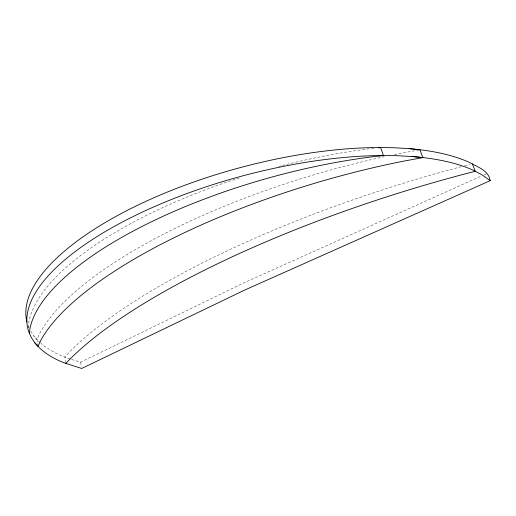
<?xml version="1.0" encoding="UTF-8"?>
<svg xmlns="http://www.w3.org/2000/svg" width="516" height="516" viewBox="0 0 516 516"><rect width="100%" height="100%" fill="white"/><g stroke="black" fill="none" stroke-linecap="round" stroke-linejoin="round"><path stroke-width="0.39" stroke-dasharray="2.58 1.94" d="M28.651 327.853L28.87 321.907A274.931 100.252 -15.6 0 1 239.256 177.968M37.99 346.307L36.984 339.47L39.893 333.155A327.699 108.863 -16.3 0 1 384.446 156.671M71.621 359.504L80.67 362.168L242.746 283.381L481.357 176.046M484.292 174.724L487.233 173.408M464.548 165.817L469.999 164.469M419.134 149.95L400.519 153.329A327.699 108.863 -16.3 0 0 393.65 154.723M373.79 148.331L367.727 148.995A274.931 100.252 -15.6 0 0 281.633 165.707M70.144 359.007L63.01 356.343A245.81 94.144 -15.1 0 1 40.874 343.288M30.767 331.233L33.785 335.858L36.984 339.47M28.445 326.318L29.07 327.737M80.67 362.168L81.457 366.889M65.796 362.774L64.881 357.04L66.957 354.666A416.973 117.138 -17.1 0 1 461.478 166.623M40.3 342.792A245.81 94.144 -15.1 0 1 33.785 335.858M278.582 166.5A274.931 100.252 -15.6 0 1 280.872 165.9"/><path stroke-width="0.77" d="M29.438 333.349L29.896 329.034A275.912 98.711 -15.5 0 1 370.52 157.032L383.465 155.58L380.621 147.582L378.344 147.828M65.913 363.49L68.002 361.135A418.244 115.191 -17.1 0 1 467.515 173.26L475.333 171.331L472.333 163.894M409.078 148.627A245.81 94.144 -15.1 0 1 470.321 162.824C477.977 167.326 488.691 170.493 490.2 180.658L244.494 290.147L81.722 368.463L64.036 362.812A246.719 92.725 -15 0 1 34.791 342.759L31.341 337.574L28.832 331.994A246.719 92.725 -15 0 1 130.309 217.952A246.719 92.725 -15 0 1 379.402 155.555L396.204 155.671L412.007 156.503L422.856 157.625L419.908 149.808L409.078 148.627L393.321 147.718L376.564 147.537A245.81 94.144 -15.1 0 0 131.806 208.096A245.81 94.144 -15.1 0 0 26.916 321.926M422.856 157.625L403.389 161.186A328.795 107.135 -16.3 0 0 40.925 340.076L37.99 346.307L34.791 342.759M490.2 180.658L481.757 174.666L473.32 170.28A246.719 92.725 -15 0 0 412.007 156.503"/></g></svg>
